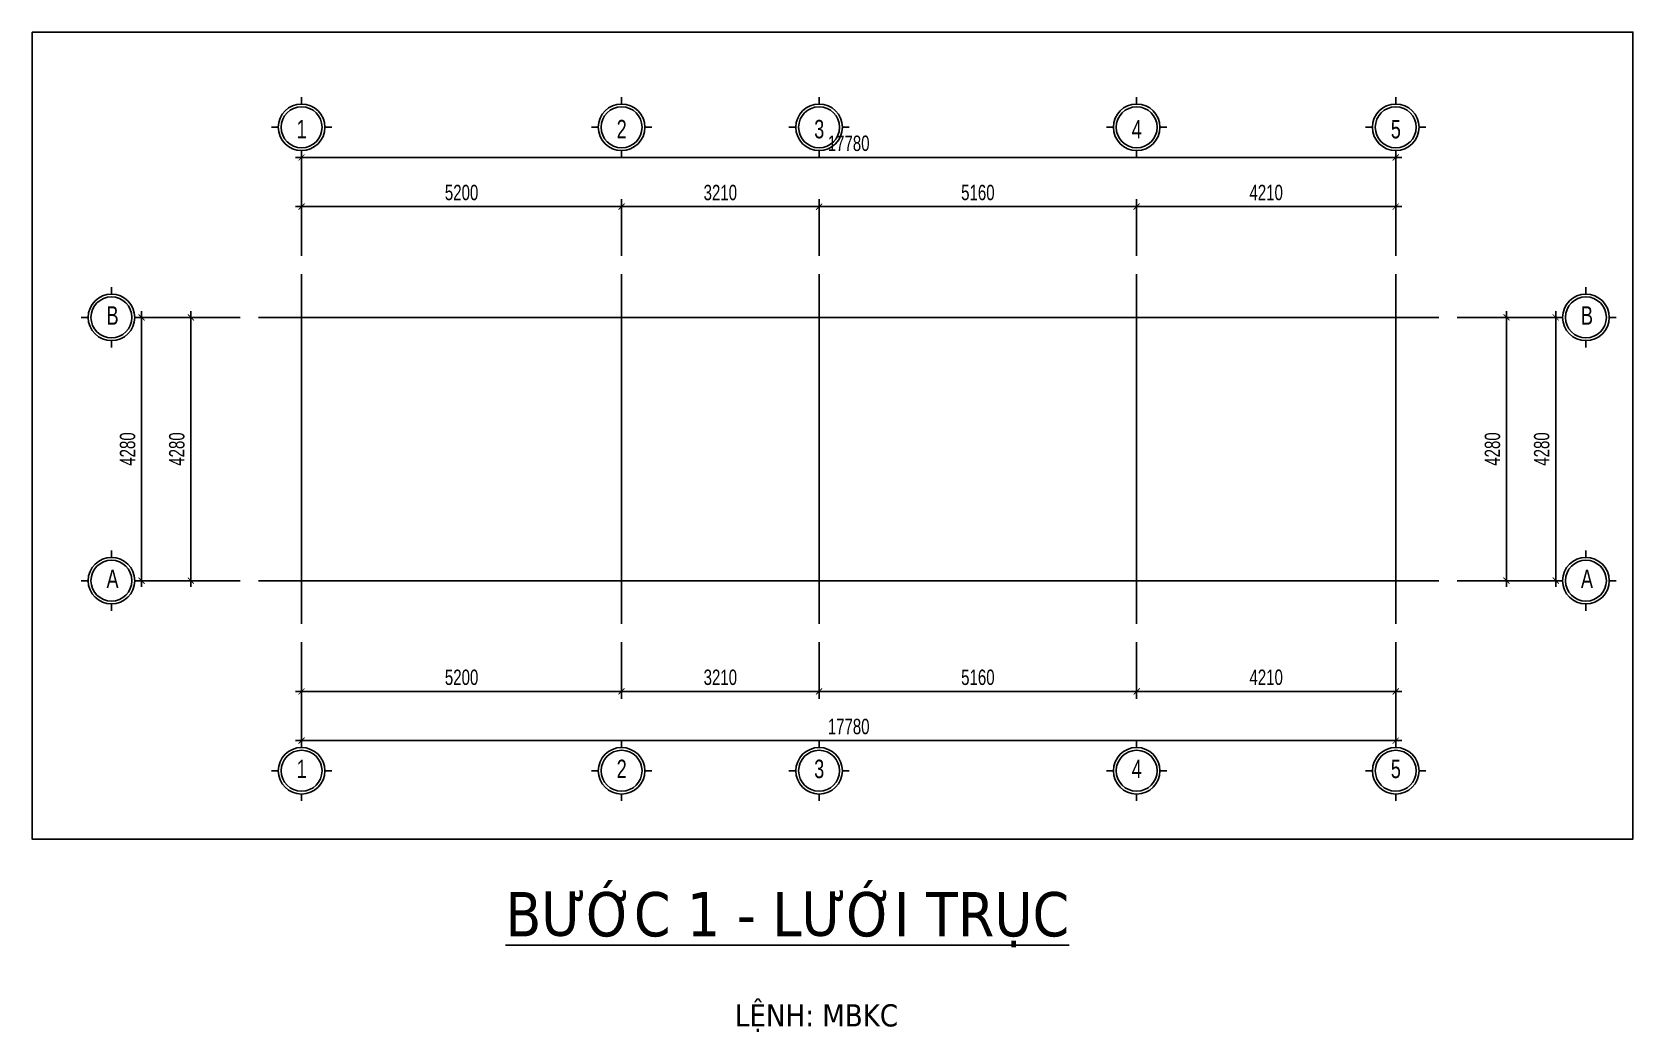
# Model space of a CAD drawing. Header units: inches. Extents: x 442278 to 842836, y -356313 to 59457.
# Drawn here: x 559450 to 585466, y -46742 to -30487 of the extents above; entities that cross this region are included whole.
import ezdxf

# ---------------------------------------------------------------- set-up
doc = ezdxf.new("R2010")
doc.units = ezdxf.units.IN
doc.header["$LTSCALE"] = 250
doc.header["$MEASUREMENT"] = 0
doc.linetypes.add('CENTER', pattern=[50.8, 31.75, -6.35, 6.35, -6.35])
for name, color, linetype in [('LA.DIM', 251, 'Continuous'), ('LA.TEXT', 60, 'Continuous'), ('LA.TRUC', 251, 'CENTER'), ('XDIT-BT', 7, 'Continuous'), ('XDIT-MANH', 252, 'Continuous')]:
    doc.layers.add(name, color=color, linetype=linetype)
doc.styles.add('AVANTH', font='')
doc.styles.add('S.STEXT', font='arial.ttf', dxfattribs={"width": 0.7})
doc.styles.get('AVANTH').set_extended_font_data('.VnAvantH')
doc.dimstyles.new('S.DIM100', dxfattribs={"dimtxt": 250, "dimasz": 100, "dimexe": 120, "dimexo": 0, "dimgap": 100, "dimtad": 1, "dimdec": 0, "dimzin": 13, "dimdsep": 46, "dimtxsty": 'S.STEXT', "dimblk": 'ARCHTICK', "dimblk1": 'ARCHTICK', "dimcen": 0, "dimdle": 100, "dimclrd": 251, "dimclre": 251, "dimclrt": 60, "dimadec": 0, "dimazin": 0, "dimtfac": 1, "dimtdec": 0, "dimtix": 1, "dimtmove": 2, "dimatfit": 3, "dimfxl": 1, "dimtolj": 1, "dimtzin": 13, "dimarcsym": 0})

# ---------------------------------------------------------------- blocks, each defined once
blk = doc.blocks.new('_ArchTick')
at = {"color": 0, "linetype": 'ByBlock', "const_width": 0.15}
blk.add_lwpolyline([(-0.5, -0.5), (0.5, 0.5)], dxfattribs=at)
blk = doc.blocks.new('*D241')
at = {"layer": 'DEFPOINTS', "color": 0, "transparency": 16777216}
for p in [(562030, -35126), (562830, -35126), (562830, -39406)]:
    blk.add_point(p, dxfattribs=at)
at = {"layer": 'LA.DIM', "color": 251, "lineweight": -2, "transparency": 16777216}
for p, q in [((562030, -39506), (562030, -35026)), ((562830, -35126), (561910, -35126)), ((562830, -39406), (561910, -39406))]:
    blk.add_line(p, q, dxfattribs=at)
at = {"layer": 'LA.DIM', "color": 251, "lineweight": -2, "transparency": 16777216, "xscale": 100, "yscale": 100, "zscale": 100}
for p, rotation in [((562030, -35126), 90), ((562030, -39406), 270)]:
    blk.add_blockref('_ArchTick', p, dxfattribs=dict(at, rotation=rotation))
at = {"layer": 'LA.DIM', "color": 60, "transparency": 16777216, "insert": (561803, -37266), "char_height": 250, "attachment_point": 5, "rotation": 90, "style": 'S.STEXT'}
blk.add_mtext('\\A1;4280', dxfattribs=at)
blk = doc.blocks.new('*D242')
at = {"layer": 'DEFPOINTS', "color": 0, "transparency": 16777216}
for p in [(561230, -35126), (562830, -35126), (562830, -39406)]:
    blk.add_point(p, dxfattribs=at)
at = {"layer": 'LA.DIM', "color": 251, "lineweight": -2, "transparency": 16777216}
for p, q in [((561230, -39506), (561230, -35026)), ((562830, -35126), (561110, -35126)), ((562830, -39406), (561110, -39406))]:
    blk.add_line(p, q, dxfattribs=at)
at = {"layer": 'LA.DIM', "color": 251, "lineweight": -2, "transparency": 16777216, "xscale": 100, "yscale": 100, "zscale": 100}
for p, rotation in [((561230, -35126), 90), ((561230, -39406), 270)]:
    blk.add_blockref('_ArchTick', p, dxfattribs=dict(at, rotation=rotation))
at = {"layer": 'LA.DIM', "color": 60, "transparency": 16777216, "insert": (561003, -37266), "char_height": 250, "attachment_point": 5, "rotation": 90, "style": 'S.STEXT'}
blk.add_mtext('\\A1;4280', dxfattribs=at)
blk = doc.blocks.new('*D243')
at = {"layer": 'DEFPOINTS', "color": 0, "transparency": 16777216}
for p in [(582610, -35126), (583410, -35126), (582610, -39406)]:
    blk.add_point(p, dxfattribs=at)
at = {"layer": 'LA.DIM', "color": 251, "lineweight": -2, "transparency": 16777216}
for p, q in [((583410, -39506), (583410, -35026)), ((582610, -35126), (583530, -35126)), ((582610, -39406), (583530, -39406))]:
    blk.add_line(p, q, dxfattribs=at)
at = {"layer": 'LA.DIM', "color": 251, "lineweight": -2, "transparency": 16777216, "xscale": 100, "yscale": 100, "zscale": 100}
for p, rotation in [((583410, -35126), 90), ((583410, -39406), 270)]:
    blk.add_blockref('_ArchTick', p, dxfattribs=dict(at, rotation=rotation))
at = {"layer": 'LA.DIM', "color": 60, "transparency": 16777216, "insert": (583183, -37266), "char_height": 250, "attachment_point": 5, "rotation": 90, "style": 'S.STEXT'}
blk.add_mtext('\\A1;4280', dxfattribs=at)
blk = doc.blocks.new('*D244')
at = {"layer": 'DEFPOINTS', "color": 0, "transparency": 16777216}
for p in [(582610, -35126), (584210, -35126), (582610, -39406)]:
    blk.add_point(p, dxfattribs=at)
at = {"layer": 'LA.DIM', "color": 251, "lineweight": -2, "transparency": 16777216}
for p, q in [((584210, -39506), (584210, -35026)), ((582610, -35126), (584330, -35126)), ((582610, -39406), (584330, -39406))]:
    blk.add_line(p, q, dxfattribs=at)
at = {"layer": 'LA.DIM', "color": 251, "lineweight": -2, "transparency": 16777216, "xscale": 100, "yscale": 100, "zscale": 100}
for p, rotation in [((584210, -35126), 90), ((584210, -39406), 270)]:
    blk.add_blockref('_ArchTick', p, dxfattribs=dict(at, rotation=rotation))
at = {"layer": 'LA.DIM', "color": 60, "transparency": 16777216, "insert": (583983, -37266), "char_height": 250, "attachment_point": 5, "rotation": 90, "style": 'S.STEXT'}
blk.add_mtext('\\A1;4280', dxfattribs=at)
blk = doc.blocks.new('*D245')
at = {"layer": 'DEFPOINTS', "color": 0, "transparency": 16777216}
for p in [(563830, -40406), (569030, -40406), (569030, -41206)]:
    blk.add_point(p, dxfattribs=at)
at = {"layer": 'LA.DIM', "color": 251, "lineweight": -2, "transparency": 16777216}
for p, q in [((563830, -40406), (563830, -41326)), ((569030, -40406), (569030, -41326)), ((563730, -41206), (569130, -41206))]:
    blk.add_line(p, q, dxfattribs=at)
at = {"layer": 'LA.DIM', "color": 251, "lineweight": -2, "transparency": 16777216, "xscale": 100, "yscale": 100, "zscale": 100, "rotation": 180}
blk.add_blockref('_ArchTick', (563830, -41206), dxfattribs=at)
at = {"layer": 'LA.DIM', "color": 251, "lineweight": -2, "transparency": 16777216, "xscale": 100, "yscale": 100, "zscale": 100}
blk.add_blockref('_ArchTick', (569030, -41206), dxfattribs=at)
at = {"layer": 'LA.DIM', "color": 60, "transparency": 16777216, "insert": (566430, -40978), "char_height": 250, "attachment_point": 5, "style": 'S.STEXT'}
blk.add_mtext('\\A1;5200', dxfattribs=at)
blk = doc.blocks.new('*D246')
at = {"layer": 'DEFPOINTS', "color": 0, "transparency": 16777216}
for p in [(563830, -40406), (581610, -40406), (581610, -42006)]:
    blk.add_point(p, dxfattribs=at)
at = {"layer": 'LA.DIM', "color": 251, "lineweight": -2, "transparency": 16777216}
for p, q in [((563830, -40406), (563830, -42126)), ((581610, -40406), (581610, -42126)), ((563730, -42006), (581710, -42006))]:
    blk.add_line(p, q, dxfattribs=at)
at = {"layer": 'LA.DIM', "color": 251, "lineweight": -2, "transparency": 16777216, "xscale": 100, "yscale": 100, "zscale": 100, "rotation": 180}
blk.add_blockref('_ArchTick', (563830, -42006), dxfattribs=at)
at = {"layer": 'LA.DIM', "color": 251, "lineweight": -2, "transparency": 16777216, "xscale": 100, "yscale": 100, "zscale": 100}
blk.add_blockref('_ArchTick', (581610, -42006), dxfattribs=at)
at = {"layer": 'LA.DIM', "color": 60, "transparency": 16777216, "insert": (572720, -41778), "char_height": 250, "attachment_point": 5, "style": 'S.STEXT'}
blk.add_mtext('\\A1;17780', dxfattribs=at)
blk = doc.blocks.new('*D247')
at = {"layer": 'DEFPOINTS', "color": 0, "transparency": 16777216}
for p in [(569030, -33326), (563830, -34126), (569030, -34126)]:
    blk.add_point(p, dxfattribs=at)
at = {"layer": 'LA.DIM', "color": 251, "lineweight": -2, "transparency": 16777216}
for p, q in [((563830, -34126), (563830, -33206)), ((569030, -34126), (569030, -33206)), ((563730, -33326), (569130, -33326))]:
    blk.add_line(p, q, dxfattribs=at)
at = {"layer": 'LA.DIM', "color": 251, "lineweight": -2, "transparency": 16777216, "xscale": 100, "yscale": 100, "zscale": 100, "rotation": 180}
blk.add_blockref('_ArchTick', (563830, -33326), dxfattribs=at)
at = {"layer": 'LA.DIM', "color": 251, "lineweight": -2, "transparency": 16777216, "xscale": 100, "yscale": 100, "zscale": 100}
blk.add_blockref('_ArchTick', (569030, -33326), dxfattribs=at)
at = {"layer": 'LA.DIM', "color": 60, "transparency": 16777216, "insert": (566430, -33098), "char_height": 250, "attachment_point": 5, "style": 'S.STEXT'}
blk.add_mtext('\\A1;5200', dxfattribs=at)
blk = doc.blocks.new('*D248')
at = {"layer": 'DEFPOINTS', "color": 0, "transparency": 16777216}
for p in [(581610, -32526), (563830, -34126), (581610, -34126)]:
    blk.add_point(p, dxfattribs=at)
at = {"layer": 'LA.DIM', "color": 251, "lineweight": -2, "transparency": 16777216}
for p, q in [((563830, -34126), (563830, -32406)), ((581610, -34126), (581610, -32406)), ((563730, -32526), (581710, -32526))]:
    blk.add_line(p, q, dxfattribs=at)
at = {"layer": 'LA.DIM', "color": 251, "lineweight": -2, "transparency": 16777216, "xscale": 100, "yscale": 100, "zscale": 100, "rotation": 180}
blk.add_blockref('_ArchTick', (563830, -32526), dxfattribs=at)
at = {"layer": 'LA.DIM', "color": 251, "lineweight": -2, "transparency": 16777216, "xscale": 100, "yscale": 100, "zscale": 100}
blk.add_blockref('_ArchTick', (581610, -32526), dxfattribs=at)
at = {"layer": 'LA.DIM', "color": 60, "transparency": 16777216, "insert": (572720, -32298), "char_height": 250, "attachment_point": 5, "style": 'S.STEXT'}
blk.add_mtext('\\A1;17780', dxfattribs=at)
blk = doc.blocks.new('*D229')
at = {"layer": 'DEFPOINTS', "color": 0, "transparency": 16777216}
for p in [(569030, -40406), (572240, -40406), (572240, -41206)]:
    blk.add_point(p, dxfattribs=at)
at = {"layer": 'LA.DIM', "color": 251, "lineweight": -2, "transparency": 16777216}
for p, q in [((569030, -40406), (569030, -41326)), ((572240, -40406), (572240, -41326)), ((568930, -41206), (572340, -41206))]:
    blk.add_line(p, q, dxfattribs=at)
at = {"layer": 'LA.DIM', "color": 251, "lineweight": -2, "transparency": 16777216, "xscale": 100, "yscale": 100, "zscale": 100, "rotation": 180}
blk.add_blockref('_ArchTick', (569030, -41206), dxfattribs=at)
at = {"layer": 'LA.DIM', "color": 251, "lineweight": -2, "transparency": 16777216, "xscale": 100, "yscale": 100, "zscale": 100}
blk.add_blockref('_ArchTick', (572240, -41206), dxfattribs=at)
at = {"layer": 'LA.DIM', "color": 60, "transparency": 16777216, "insert": (570635, -40978), "char_height": 250, "attachment_point": 5, "style": 'S.STEXT'}
blk.add_mtext('\\A1;3210', dxfattribs=at)
blk = doc.blocks.new('*D230')
at = {"layer": 'DEFPOINTS', "color": 0, "transparency": 16777216}
for p in [(563830, -40406), (581610, -40406), (581610, -42006)]:
    blk.add_point(p, dxfattribs=at)
at = {"layer": 'LA.DIM', "color": 251, "lineweight": -2, "transparency": 16777216}
for p, q in [((563830, -40406), (563830, -42126)), ((581610, -40406), (581610, -42126)), ((563730, -42006), (581710, -42006))]:
    blk.add_line(p, q, dxfattribs=at)
at = {"layer": 'LA.DIM', "color": 251, "lineweight": -2, "transparency": 16777216, "xscale": 100, "yscale": 100, "zscale": 100, "rotation": 180}
blk.add_blockref('_ArchTick', (563830, -42006), dxfattribs=at)
at = {"layer": 'LA.DIM', "color": 251, "lineweight": -2, "transparency": 16777216, "xscale": 100, "yscale": 100, "zscale": 100}
blk.add_blockref('_ArchTick', (581610, -42006), dxfattribs=at)
at = {"layer": 'LA.DIM', "color": 60, "transparency": 16777216, "insert": (572720, -41778), "char_height": 250, "attachment_point": 5, "style": 'S.STEXT'}
blk.add_mtext('\\A1;17780', dxfattribs=at)
blk = doc.blocks.new('*D231')
at = {"layer": 'DEFPOINTS', "color": 0, "transparency": 16777216}
for p in [(572240, -33326), (569030, -34126), (572240, -34126)]:
    blk.add_point(p, dxfattribs=at)
at = {"layer": 'LA.DIM', "color": 251, "lineweight": -2, "transparency": 16777216}
for p, q in [((569030, -34126), (569030, -33206)), ((572240, -34126), (572240, -33206)), ((568930, -33326), (572340, -33326))]:
    blk.add_line(p, q, dxfattribs=at)
at = {"layer": 'LA.DIM', "color": 251, "lineweight": -2, "transparency": 16777216, "xscale": 100, "yscale": 100, "zscale": 100, "rotation": 180}
blk.add_blockref('_ArchTick', (569030, -33326), dxfattribs=at)
at = {"layer": 'LA.DIM', "color": 251, "lineweight": -2, "transparency": 16777216, "xscale": 100, "yscale": 100, "zscale": 100}
blk.add_blockref('_ArchTick', (572240, -33326), dxfattribs=at)
at = {"layer": 'LA.DIM', "color": 60, "transparency": 16777216, "insert": (570635, -33098), "char_height": 250, "attachment_point": 5, "style": 'S.STEXT'}
blk.add_mtext('\\A1;3210', dxfattribs=at)
blk = doc.blocks.new('*D232')
at = {"layer": 'DEFPOINTS', "color": 0, "transparency": 16777216}
for p in [(581610, -32526), (563830, -34126), (581610, -34126)]:
    blk.add_point(p, dxfattribs=at)
at = {"layer": 'LA.DIM', "color": 251, "lineweight": -2, "transparency": 16777216}
for p, q in [((563830, -34126), (563830, -32406)), ((581610, -34126), (581610, -32406)), ((563730, -32526), (581710, -32526))]:
    blk.add_line(p, q, dxfattribs=at)
at = {"layer": 'LA.DIM', "color": 251, "lineweight": -2, "transparency": 16777216, "xscale": 100, "yscale": 100, "zscale": 100, "rotation": 180}
blk.add_blockref('_ArchTick', (563830, -32526), dxfattribs=at)
at = {"layer": 'LA.DIM', "color": 251, "lineweight": -2, "transparency": 16777216, "xscale": 100, "yscale": 100, "zscale": 100}
blk.add_blockref('_ArchTick', (581610, -32526), dxfattribs=at)
at = {"layer": 'LA.DIM', "color": 60, "transparency": 16777216, "insert": (572720, -32298), "char_height": 250, "attachment_point": 5, "style": 'S.STEXT'}
blk.add_mtext('\\A1;17780', dxfattribs=at)
blk = doc.blocks.new('*D233')
at = {"layer": 'DEFPOINTS', "color": 0, "transparency": 16777216}
for p in [(572240, -40406), (577400, -40406), (577400, -41206)]:
    blk.add_point(p, dxfattribs=at)
at = {"layer": 'LA.DIM', "color": 251, "lineweight": -2, "transparency": 16777216}
for p, q in [((572240, -40406), (572240, -41326)), ((577400, -40406), (577400, -41326)), ((572140, -41206), (577500, -41206))]:
    blk.add_line(p, q, dxfattribs=at)
at = {"layer": 'LA.DIM', "color": 251, "lineweight": -2, "transparency": 16777216, "xscale": 100, "yscale": 100, "zscale": 100, "rotation": 180}
blk.add_blockref('_ArchTick', (572240, -41206), dxfattribs=at)
at = {"layer": 'LA.DIM', "color": 251, "lineweight": -2, "transparency": 16777216, "xscale": 100, "yscale": 100, "zscale": 100}
blk.add_blockref('_ArchTick', (577400, -41206), dxfattribs=at)
at = {"layer": 'LA.DIM', "color": 60, "transparency": 16777216, "insert": (574820, -40978), "char_height": 250, "attachment_point": 5, "style": 'S.STEXT'}
blk.add_mtext('\\A1;5160', dxfattribs=at)
blk = doc.blocks.new('*D234')
at = {"layer": 'DEFPOINTS', "color": 0, "transparency": 16777216}
for p in [(563830, -40406), (581610, -40406), (581610, -42006)]:
    blk.add_point(p, dxfattribs=at)
at = {"layer": 'LA.DIM', "color": 251, "lineweight": -2, "transparency": 16777216}
for p, q in [((563830, -40406), (563830, -42126)), ((581610, -40406), (581610, -42126)), ((563730, -42006), (581710, -42006))]:
    blk.add_line(p, q, dxfattribs=at)
at = {"layer": 'LA.DIM', "color": 251, "lineweight": -2, "transparency": 16777216, "xscale": 100, "yscale": 100, "zscale": 100, "rotation": 180}
blk.add_blockref('_ArchTick', (563830, -42006), dxfattribs=at)
at = {"layer": 'LA.DIM', "color": 251, "lineweight": -2, "transparency": 16777216, "xscale": 100, "yscale": 100, "zscale": 100}
blk.add_blockref('_ArchTick', (581610, -42006), dxfattribs=at)
at = {"layer": 'LA.DIM', "color": 60, "transparency": 16777216, "insert": (572720, -41778), "char_height": 250, "attachment_point": 5, "style": 'S.STEXT'}
blk.add_mtext('\\A1;17780', dxfattribs=at)
blk = doc.blocks.new('*D235')
at = {"layer": 'DEFPOINTS', "color": 0, "transparency": 16777216}
for p in [(577400, -33326), (572240, -34126), (577400, -34126)]:
    blk.add_point(p, dxfattribs=at)
at = {"layer": 'LA.DIM', "color": 251, "lineweight": -2, "transparency": 16777216}
for p, q in [((572240, -34126), (572240, -33206)), ((577400, -34126), (577400, -33206)), ((572140, -33326), (577500, -33326))]:
    blk.add_line(p, q, dxfattribs=at)
at = {"layer": 'LA.DIM', "color": 251, "lineweight": -2, "transparency": 16777216, "xscale": 100, "yscale": 100, "zscale": 100, "rotation": 180}
blk.add_blockref('_ArchTick', (572240, -33326), dxfattribs=at)
at = {"layer": 'LA.DIM', "color": 251, "lineweight": -2, "transparency": 16777216, "xscale": 100, "yscale": 100, "zscale": 100}
blk.add_blockref('_ArchTick', (577400, -33326), dxfattribs=at)
at = {"layer": 'LA.DIM', "color": 60, "transparency": 16777216, "insert": (574820, -33098), "char_height": 250, "attachment_point": 5, "style": 'S.STEXT'}
blk.add_mtext('\\A1;5160', dxfattribs=at)
blk = doc.blocks.new('*D236')
at = {"layer": 'DEFPOINTS', "color": 0, "transparency": 16777216}
for p in [(581610, -32526), (563830, -34126), (581610, -34126)]:
    blk.add_point(p, dxfattribs=at)
at = {"layer": 'LA.DIM', "color": 251, "lineweight": -2, "transparency": 16777216}
for p, q in [((563830, -34126), (563830, -32406)), ((581610, -34126), (581610, -32406)), ((563730, -32526), (581710, -32526))]:
    blk.add_line(p, q, dxfattribs=at)
at = {"layer": 'LA.DIM', "color": 251, "lineweight": -2, "transparency": 16777216, "xscale": 100, "yscale": 100, "zscale": 100, "rotation": 180}
blk.add_blockref('_ArchTick', (563830, -32526), dxfattribs=at)
at = {"layer": 'LA.DIM', "color": 251, "lineweight": -2, "transparency": 16777216, "xscale": 100, "yscale": 100, "zscale": 100}
blk.add_blockref('_ArchTick', (581610, -32526), dxfattribs=at)
at = {"layer": 'LA.DIM', "color": 60, "transparency": 16777216, "insert": (572720, -32298), "char_height": 250, "attachment_point": 5, "style": 'S.STEXT'}
blk.add_mtext('\\A1;17780', dxfattribs=at)
blk = doc.blocks.new('*D237')
at = {"layer": 'DEFPOINTS', "color": 0, "transparency": 16777216}
for p in [(577400, -40406), (581610, -40406), (581610, -41206)]:
    blk.add_point(p, dxfattribs=at)
at = {"layer": 'LA.DIM', "color": 251, "lineweight": -2, "transparency": 16777216}
for p, q in [((577400, -40406), (577400, -41326)), ((581610, -40406), (581610, -41326)), ((577300, -41206), (581710, -41206))]:
    blk.add_line(p, q, dxfattribs=at)
at = {"layer": 'LA.DIM', "color": 251, "lineweight": -2, "transparency": 16777216, "xscale": 100, "yscale": 100, "zscale": 100, "rotation": 180}
blk.add_blockref('_ArchTick', (577400, -41206), dxfattribs=at)
at = {"layer": 'LA.DIM', "color": 251, "lineweight": -2, "transparency": 16777216, "xscale": 100, "yscale": 100, "zscale": 100}
blk.add_blockref('_ArchTick', (581610, -41206), dxfattribs=at)
at = {"layer": 'LA.DIM', "color": 60, "transparency": 16777216, "insert": (579505, -40978), "char_height": 250, "attachment_point": 5, "style": 'S.STEXT'}
blk.add_mtext('\\A1;4210', dxfattribs=at)
blk = doc.blocks.new('*D238')
at = {"layer": 'DEFPOINTS', "color": 0, "transparency": 16777216}
for p in [(563830, -40406), (581610, -40406), (581610, -42006)]:
    blk.add_point(p, dxfattribs=at)
at = {"layer": 'LA.DIM', "color": 251, "lineweight": -2, "transparency": 16777216}
for p, q in [((563830, -40406), (563830, -42126)), ((581610, -40406), (581610, -42126)), ((563730, -42006), (581710, -42006))]:
    blk.add_line(p, q, dxfattribs=at)
at = {"layer": 'LA.DIM', "color": 251, "lineweight": -2, "transparency": 16777216, "xscale": 100, "yscale": 100, "zscale": 100, "rotation": 180}
blk.add_blockref('_ArchTick', (563830, -42006), dxfattribs=at)
at = {"layer": 'LA.DIM', "color": 251, "lineweight": -2, "transparency": 16777216, "xscale": 100, "yscale": 100, "zscale": 100}
blk.add_blockref('_ArchTick', (581610, -42006), dxfattribs=at)
at = {"layer": 'LA.DIM', "color": 60, "transparency": 16777216, "insert": (572720, -41778), "char_height": 250, "attachment_point": 5, "style": 'S.STEXT'}
blk.add_mtext('\\A1;17780', dxfattribs=at)
blk = doc.blocks.new('*D239')
at = {"layer": 'DEFPOINTS', "color": 0, "transparency": 16777216}
for p in [(581610, -33326), (577400, -34126), (581610, -34126)]:
    blk.add_point(p, dxfattribs=at)
at = {"layer": 'LA.DIM', "color": 251, "lineweight": -2, "transparency": 16777216}
for p, q in [((577400, -34126), (577400, -33206)), ((581610, -34126), (581610, -33206)), ((577300, -33326), (581710, -33326))]:
    blk.add_line(p, q, dxfattribs=at)
at = {"layer": 'LA.DIM', "color": 251, "lineweight": -2, "transparency": 16777216, "xscale": 100, "yscale": 100, "zscale": 100, "rotation": 180}
blk.add_blockref('_ArchTick', (577400, -33326), dxfattribs=at)
at = {"layer": 'LA.DIM', "color": 251, "lineweight": -2, "transparency": 16777216, "xscale": 100, "yscale": 100, "zscale": 100}
blk.add_blockref('_ArchTick', (581610, -33326), dxfattribs=at)
at = {"layer": 'LA.DIM', "color": 60, "transparency": 16777216, "insert": (579505, -33098), "char_height": 250, "attachment_point": 5, "style": 'S.STEXT'}
blk.add_mtext('\\A1;4210', dxfattribs=at)
blk = doc.blocks.new('*D240')
at = {"layer": 'DEFPOINTS', "color": 0, "transparency": 16777216}
for p in [(581610, -32526), (563830, -34126), (581610, -34126)]:
    blk.add_point(p, dxfattribs=at)
at = {"layer": 'LA.DIM', "color": 251, "lineweight": -2, "transparency": 16777216}
for p, q in [((563830, -34126), (563830, -32406)), ((581610, -34126), (581610, -32406)), ((563730, -32526), (581710, -32526))]:
    blk.add_line(p, q, dxfattribs=at)
at = {"layer": 'LA.DIM', "color": 251, "lineweight": -2, "transparency": 16777216, "xscale": 100, "yscale": 100, "zscale": 100, "rotation": 180}
blk.add_blockref('_ArchTick', (563830, -32526), dxfattribs=at)
at = {"layer": 'LA.DIM', "color": 251, "lineweight": -2, "transparency": 16777216, "xscale": 100, "yscale": 100, "zscale": 100}
blk.add_blockref('_ArchTick', (581610, -32526), dxfattribs=at)
at = {"layer": 'LA.DIM', "color": 60, "transparency": 16777216, "insert": (572720, -32298), "char_height": 250, "attachment_point": 5, "style": 'S.STEXT'}
blk.add_mtext('\\A1;17780', dxfattribs=at)

msp = doc.modelspace()

# ---------------------------------------------------------------- linework, layer by layer
at = {"layer": 'LA.TRUC', "ltscale": 30}
for p, q in [((563830.3, -40106), (563830.3, -34426)), ((569030.3, -40106), (569030.3, -34426)), ((572240.3, -40106), (572240.3, -34426)), ((577400.3, -40106), (577400.3, -34426)), ((581610.3, -40106), (581610.3, -34426)), ((563130.3, -35126), (582310.3, -35126)), ((563130.3, -39406), (582310.3, -39406))]:
    msp.add_line(p, q, dxfattribs=at)
at = {"layer": 'XDIT-BT', "linetype": 'Continuous'}
for centre in [(563830.3, -32036.22), (569030.3, -32036.22), (572240.3, -32036.22), (577400.3, -32036.22), (581610.3, -32036.22), (560740.53, -35126), (584700.53, -35126), (560740.53, -39406), (584700.53, -39406), (563830.3, -42496.22), (569030.3, -42496.22), (572240.3, -42496.22), (577400.3, -42496.22), (581610.3, -42496.22)]:
    msp.add_circle(centre, 332.64, dxfattribs=at)
at = {"layer": 'XDIT-MANH', "linetype": 'Continuous'}
for p, q in [((563830.3, -31546), (563830.3, -31657.94)), ((569030.3, -31546), (569030.3, -31657.94)), ((572240.3, -31546), (572240.3, -31657.94)), ((577400.3, -31546), (577400.3, -31657.94)), ((581610.3, -31546), (581610.3, -31657.94)), ((563452.03, -32036.22), (563340.08, -32036.22)), ((564208.58, -32036.22), (564320.53, -32036.22)), ((568652.03, -32036.22), (568540.08, -32036.22)), ((569408.58, -32036.22), (569520.53, -32036.22)), ((571862.03, -32036.22), (571750.08, -32036.22)), ((572618.58, -32036.22), (572730.53, -32036.22)), ((577022.03, -32036.22), (576910.08, -32036.22)), ((577778.58, -32036.22), (577890.53, -32036.22)), ((581232.03, -32036.22), (581120.08, -32036.22)), ((581988.58, -32036.22), (582100.53, -32036.22)), ((563830.3, -32526.44), (563830.3, -32414.5)), ((569030.3, -32526.44), (569030.3, -32414.5)), ((572240.3, -32526.44), (572240.3, -32414.5)), ((577400.3, -32526.44), (577400.3, -32414.5)), ((581610.3, -32526.44), (581610.3, -32414.5)), ((560740.53, -34635.78), (560740.53, -34747.72)), ((584700.53, -34635.78), (584700.53, -34747.72)), ((560362.25, -35126), (560250.3, -35126)), ((561118.8, -35126), (561230.75, -35126)), ((584322.25, -35126), (584210.3, -35126)), ((585078.8, -35126), (585190.75, -35126)), ((560740.53, -35616.22), (560740.53, -35504.28)), ((584700.53, -35616.22), (584700.53, -35504.28)), ((560740.53, -38915.78), (560740.53, -39027.72)), ((584700.53, -38915.78), (584700.53, -39027.72)), ((560362.25, -39406), (560250.3, -39406)), ((561118.8, -39406), (561230.75, -39406)), ((584322.25, -39406), (584210.3, -39406)), ((585078.8, -39406), (585190.75, -39406)), ((560740.53, -39896.22), (560740.53, -39784.28)), ((584700.53, -39896.22), (584700.53, -39784.28)), ((563830.3, -42006), (563830.3, -42117.94)), ((569030.3, -42006), (569030.3, -42117.94)), ((572240.3, -42006), (572240.3, -42117.94)), ((577400.3, -42006), (577400.3, -42117.94)), ((581610.3, -42006), (581610.3, -42117.94)), ((563452.03, -42496.22), (563340.08, -42496.22)), ((564208.58, -42496.22), (564320.53, -42496.22)), ((568652.03, -42496.22), (568540.08, -42496.22)), ((569408.58, -42496.22), (569520.53, -42496.22)), ((571862.03, -42496.22), (571750.08, -42496.22)), ((572618.58, -42496.22), (572730.53, -42496.22)), ((577022.03, -42496.22), (576910.08, -42496.22)), ((577778.58, -42496.22), (577890.53, -42496.22)), ((581232.03, -42496.22), (581120.08, -42496.22)), ((581988.58, -42496.22), (582100.53, -42496.22)), ((563830.3, -42986.44), (563830.3, -42874.5)), ((569030.3, -42986.44), (569030.3, -42874.5)), ((572240.3, -42986.44), (572240.3, -42874.5)), ((577400.3, -42986.44), (577400.3, -42874.5)), ((581610.3, -42986.44), (581610.3, -42874.5))]:
    msp.add_line(p, q, dxfattribs=at)
at = {"layer": 'XDIT-MANH'}
msp.add_lwpolyline([(559449.5, -30487.41), (585465.85, -30487.41), (585465.85, -43605.61), (559449.5, -43605.61)], close=True, dxfattribs=at)
at = {"layer": 'XDIT-MANH', "linetype": 'Continuous'}
for centre in [(563830.3, -32036.22), (569030.3, -32036.22), (572240.3, -32036.22), (577400.3, -32036.22), (581610.3, -32036.22), (560740.53, -35126), (584700.53, -35126), (560740.53, -39406), (584700.53, -39406), (563830.3, -42496.22), (569030.3, -42496.22), (572240.3, -42496.22), (577400.3, -42496.22), (581610.3, -42496.22)]:
    msp.add_circle(centre, 378.28, dxfattribs=at)

# ---------------------------------------------------------------- texts
at = {"layer": 'LA.TEXT', "style": 'S.STEXT', "width": 0.7}
for s, p in [('1', (563750.3, -32216)), ('2', (568950.3, -32216)), ('3', (572160.3, -32216)), ('4', (577320.3, -32216)), ('5', (581530.3, -32216)), ('B', (560660.3, -35246)), ('B', (584620.3, -35246)), ('A', (560660.3, -39526)), ('A', (584620.3, -39526)), ('1', (563750.3, -42616)), ('2', (568950.3, -42616)), ('3', (572160.3, -42616)), ('4', (577320.3, -42616)), ('5', (581530.3, -42616))]:
    msp.add_text(s, height=300, dxfattribs=at).set_placement(p)
at = {"layer": 'LA.TEXT', "attachment_point": 7, "style": 'AVANTH'}
for s, insert, char_height, width in [('{\\fTahoma|b0|i0|c0|p34;\\LBƯỚC 1 - LƯỚI TRỤC}', (567143.24, -45368.32), 720, 28328.2717), ('{\\fTahoma|b0|i0|c0|p34;LỆNH: MBKC}', (570871.02, -46742.24), 360, 14164.1358)]:
    msp.add_mtext(s, dxfattribs=dict(at, insert=insert, char_height=char_height, width=width))

# ---------------------------------------------------------------- dimensions: what is measured, and where the dimension line sits
at = {"layer": 'LA.DIM'}
for base, p1, p2, picture, middle in [((581610.3, -32526), (563830.3, -34126), (581610.3, -34126), '*D248', (572720.3, -32298.36)), ((581610.3, -32526), (563830.3, -34126), (581610.3, -34126), '*D232', (572720.3, -32298.36)), ((581610.3, -32526), (563830.3, -34126), (581610.3, -34126), '*D236', (572720.3, -32298.36)), ((581610.3, -32526), (563830.3, -34126), (581610.3, -34126), '*D240', (572720.3, -32298.36)), ((569030.3, -33326), (563830.3, -34126), (569030.3, -34126), '*D247', (566430.3, -33098.36)), ((572240.3, -33326), (569030.3, -34126), (572240.3, -34126), '*D231', (570635.3, -33098.27)), ((577400.3, -33326), (572240.3, -34126), (577400.3, -34126), '*D235', (574820.3, -33098.36)), ((581610.3, -33326), (577400.3, -34126), (581610.3, -34126), '*D239', (579505.3, -33098.36)), ((569030.3, -41206), (563830.3, -40406), (569030.3, -40406), '*D245', (566430.3, -40978.36)), ((581610.3, -42006), (563830.3, -40406), (581610.3, -40406), '*D246', (572720.3, -41778.36)), ((581610.3, -42006), (563830.3, -40406), (581610.3, -40406), '*D230', (572720.3, -41778.36)), ((581610.3, -42006), (563830.3, -40406), (581610.3, -40406), '*D234', (572720.3, -41778.36)), ((581610.3, -42006), (563830.3, -40406), (581610.3, -40406), '*D238', (572720.3, -41778.36)), ((572240.3, -41206), (569030.3, -40406), (572240.3, -40406), '*D229', (570635.3, -40978.27)), ((577400.3, -41206), (572240.3, -40406), (577400.3, -40406), '*D233', (574820.3, -40978.36)), ((581610.3, -41206), (577400.3, -40406), (581610.3, -40406), '*D237', (579505.3, -40978.36))]:
    dim = msp.add_linear_dim(base=base, p1=p1, p2=p2, dimstyle='S.DIM100', dxfattribs=at)
    dim.commit()
    dim.dimension.update_dxf_attribs({"geometry": picture, "text_midpoint": middle})
for base, p1, p2, picture, middle in [((561230.3, -35126), (562830.3, -39406), (562830.3, -35126), '*D242', (561002.66, -37266)), ((562030.3, -35126), (562830.3, -39406), (562830.3, -35126), '*D241', (561802.66, -37266)), ((583410.3, -35126), (582610.3, -39406), (582610.3, -35126), '*D243', (583182.66, -37266)), ((584210.3, -35126), (582610.3, -39406), (582610.3, -35126), '*D244', (583982.66, -37266))]:
    dim = msp.add_linear_dim(base=base, p1=p1, p2=p2, angle=90, dimstyle='S.DIM100', dxfattribs=at)
    dim.commit()
    dim.dimension.update_dxf_attribs({"geometry": picture, "text_midpoint": middle})

doc.saveas('drawing.dxf')
